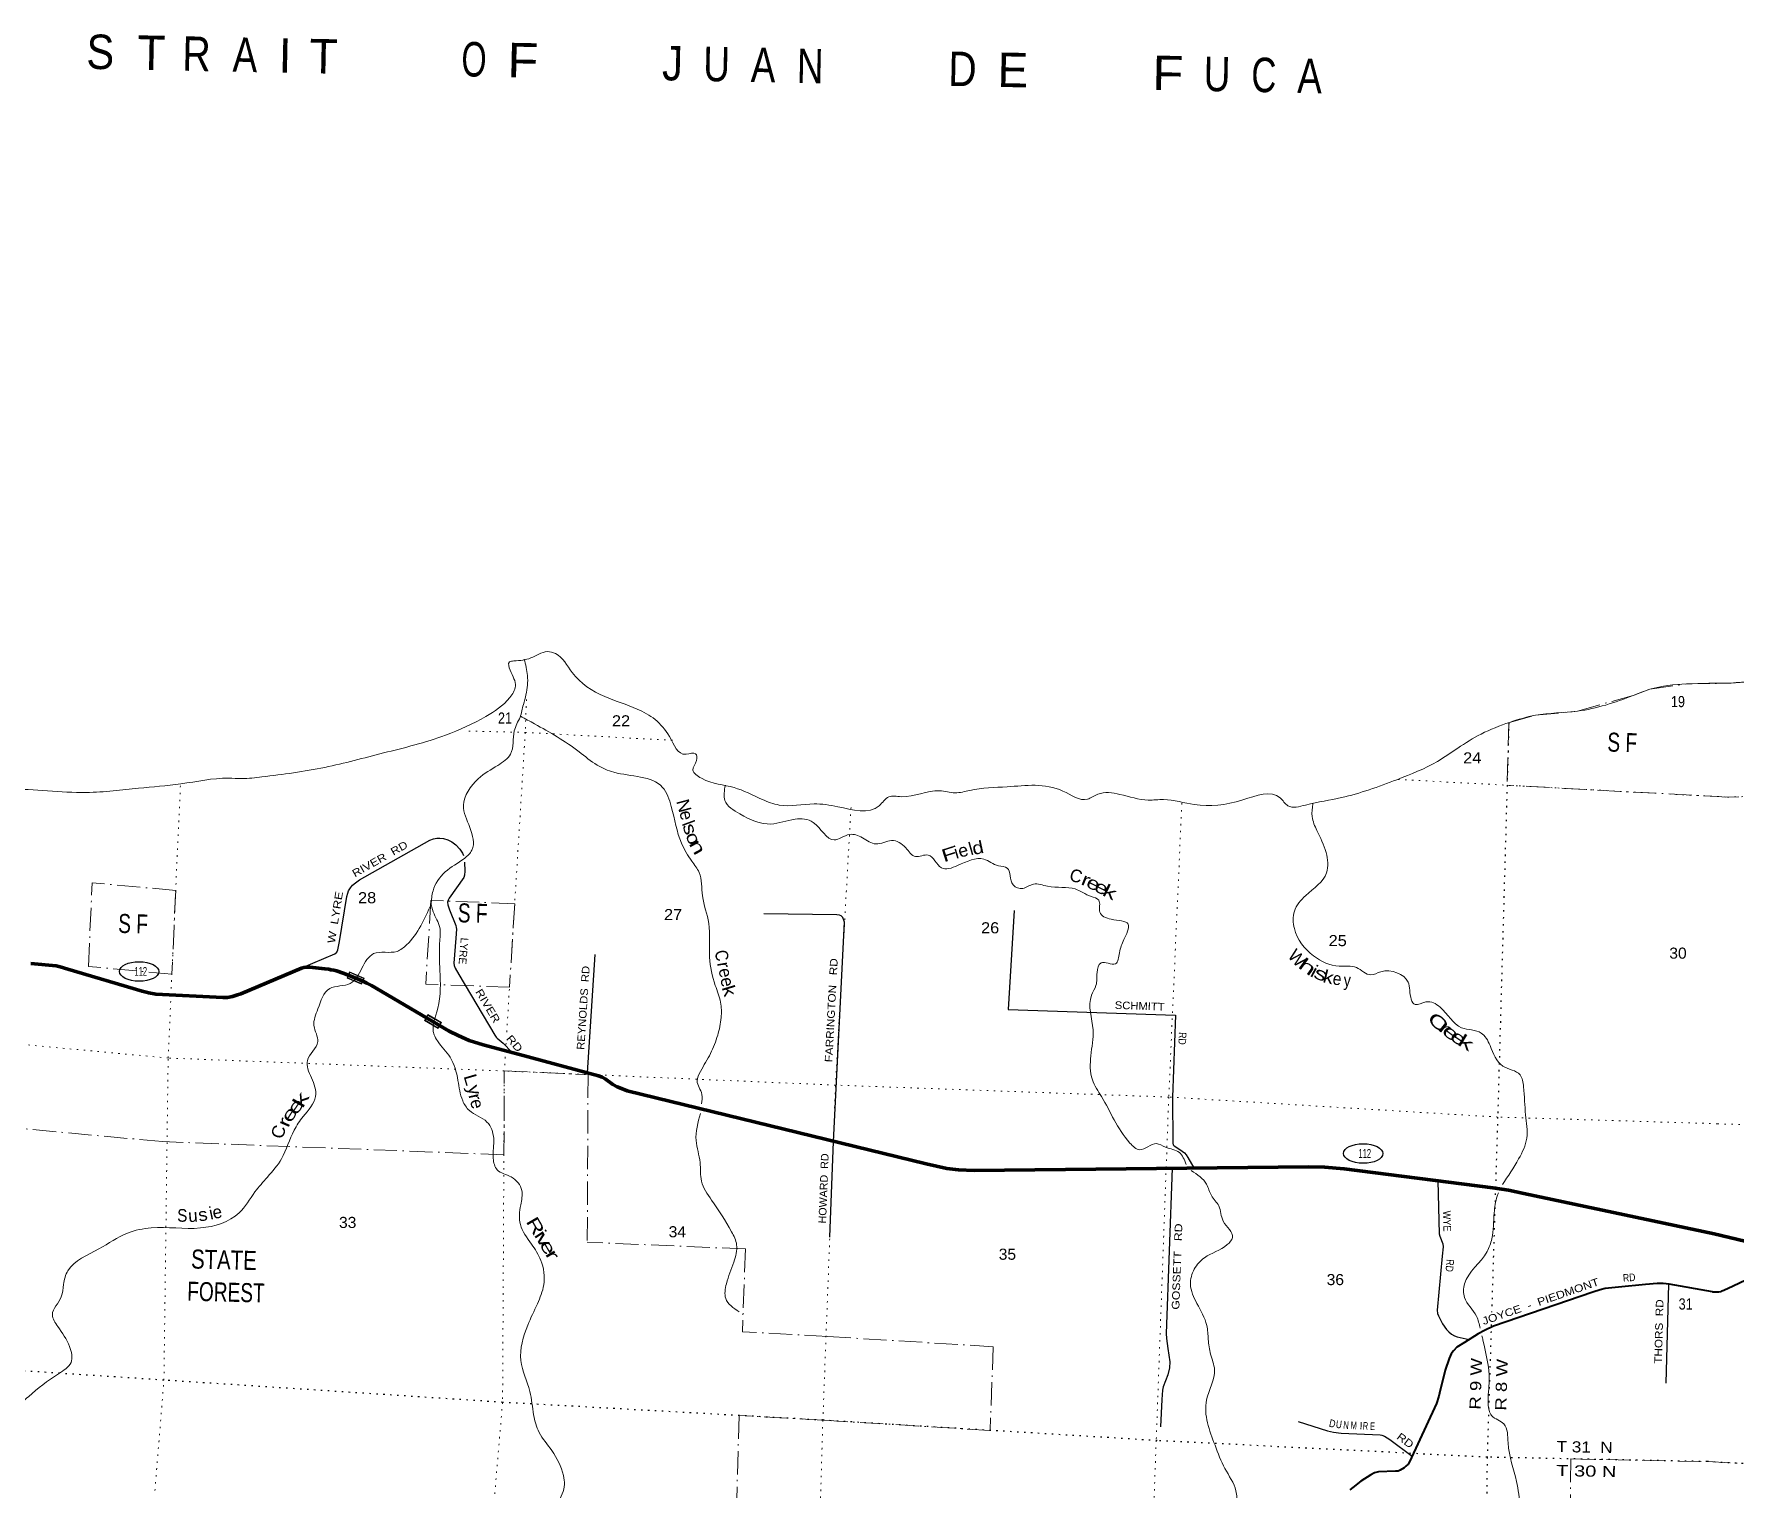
# Model space of a CAD drawing. Header units: feet. Extents: x -739708 to -488887, y 188754 to 379550.
# Drawn here: x -703016 to -676232, y 240547 to 263458 of the extents above; entities that cross this region are included whole.
import ezdxf
from ezdxf.enums import TextEntityAlignment as Align

# ---------------------------------------------------------------- set-up
doc = ezdxf.new("R2010")
doc.units = ezdxf.units.FT
doc.header["$LTSCALE"] = 73
doc.linetypes.add('DOT_DASHED', pattern=[7.7, 5, -1.2, 0.3, -1.2])
doc.linetypes.add('DOTTED', pattern=[1.5, 0.3, -1.2])
for name, color, linetype, lineweight in [('17', 7, 'Continuous', 25), ('23', 7, 'Continuous', 70), ('26', 7, 'Continuous', 40), ('29', 7, 'Continuous', 25), ('39', 7, 'Continuous', 13), ('44', 7, 'DOT_DASHED', 13), ('59', 7, 'Continuous', 13), ('6', 7, 'DOTTED', 25), ('7', 7, 'DOTTED', 13)]:
    doc.layers.add(name, color=color, linetype=linetype, lineweight=lineweight)
for name, color, linetype in [('27', 7, 'Continuous'), ('30', 7, 'Continuous'), ('41', 7, 'Continuous')]:
    doc.layers.add(name, color=color, linetype=linetype)

msp = doc.modelspace()

# ---------------------------------------------------------------- linework, layer by layer
at = {"layer": '17'}
for centre in [(-701358.74, 248685.66), (-682074.42, 245817.47)]:
    msp.add_ellipse(centre, major_axis=(309.24, -1), ratio=0.500121, dxfattribs=at)
at = {"layer": '23'}
msp.add_line((-676542.77, 244551.69), (-675187.41, 244229.17), dxfattribs=at)
msp.add_lwpolyline([(-703064.39, 248812.48), (-702666.26, 248772.65), (-702603.87, 248759.4), (-702484.3, 248723.99), (-701311.75, 248374.75), (-701207.7, 248348.97), (-701097.4, 248329.04), (-700039.93, 248276.86), (-699964.41, 248277.6), (-699887.74, 248290.69), (-699807.33, 248316.89), (-699758.71, 248335.6), (-698799.78, 248736), (-698764.82, 248748.19), (-698727.42, 248751.93), (-698669.45, 248751.93), (-698430.85, 248727.48), (-698370.25, 248720.12), (-698337.73, 248714.27), (-698293.47, 248704.78), (-698250.57, 248693.93), (-698144.64, 248659.11), (-697892.47, 248560.13), (-697770.92, 248504), (-697699.21, 248466.03), (-696476.58, 247747.14), (-696332.9, 247675.09), (-696158.99, 247598.37), (-695937.18, 247528.63), (-695367.32, 247375.79), (-694119.66, 247040.17), (-694063.69, 247021.12), (-694018.38, 246992.24), (-693894.14, 246907.14), (-693826.2, 246867.69), (-693761.22, 246839.95), (-693667.53, 246806.43), (-688958.95, 245655.48), (-688632.57, 245581.69), (-688448.12, 245559.78), (-688203.86, 245550.92), (-682935.97, 245610.09), (-682681.98, 245603.46), (-682372.18, 245576.74), (-680029.86, 245274.59), (-679784.88, 245239.97), (-679544.48, 245189.33), (-676542.77, 244551.69)], dxfattribs=at)
at = {"layer": '26'}
for points in [[(-676570.37, 243640.04), (-676506.89, 243636), (-676468.65, 243638.24), (-676435.71, 243645.29), (-676417.65, 243653.02), (-676335.54, 243689.9), (-675187.41, 244229.17)], [(-676570.37, 243640.04), (-677253.32, 243758.28), (-677345.14, 243771.71), (-677442.69, 243770.07), (-677624.84, 243753.36), (-678049.94, 243711.69), (-678260.14, 243689.93), (-678341.13, 243669.67), (-678457.99, 243633.13), (-680018.27, 243094.52), (-680161.49, 243030.53), (-680260.06, 242974.57), (-680480.09, 242839.82), (-680596.84, 242764.2), (-680653.56, 242709.72), (-680687.63, 242658.91), (-680717.83, 242586.42), (-680783.94, 242402.57), (-680871.26, 242039.56), (-680881.57, 241994.14), (-680920.92, 241877.44), (-681342.71, 240956.72), (-681367.61, 240921.29), (-681400.48, 240888.59), (-681429.87, 240864.59), (-681493.33, 240826.65), (-681522.22, 240814.26), (-681564.73, 240810.09), (-681831.45, 240799.98), (-681894.63, 240786.39), (-681953.9, 240755.21), (-682111.27, 240654.26), (-682239.19, 240557.23), (-682284.58, 240515.94)]]:
    msp.add_lwpolyline(points, dxfattribs=at)
at = {"layer": '29'}
for p, q in [((-694297.36, 247087.97), (-694175.98, 248950.86)), ((-690477.66, 244499.91), (-690421.83, 246008.09)), ((-677265.19, 243760.02), (-677306.32, 242196.99))]:
    msp.add_line(p, q, dxfattribs=at)
for points in [[(-698797.44, 248744.93), (-698277.66, 248963.38), (-698244.86, 248991.13), (-698228.76, 249026.43), (-698203.2, 249156.87), (-698089.04, 249868.08), (-698073.24, 249922.18), (-698059.21, 249958.9), (-698028.99, 250005.49), (-697997.68, 250045.32), (-697952.35, 250082.04), (-697886.5, 250127.4), (-696778.7, 250752.96), (-696720.76, 250775.47), (-696670.02, 250786.27), (-696619.3, 250786.27), (-696566.32, 250780.47), (-696496.25, 250758.19), (-696432.55, 250730.11), (-696371.04, 250682.58), (-696308.43, 250615.62), (-696264.17, 250548.65), (-696251.17, 250513.02)], [(-696231.38, 250406.5), (-696225.31, 250267.82), (-696233.94, 250203.01), (-696245.83, 250164.13), (-696473.59, 249840.1), (-696488.07, 249810.67), (-696499.49, 249779.62), (-696495.18, 249736.41), (-696470.36, 249656.62), (-696371.96, 249411.14), (-696362.41, 249379.98), (-696360.26, 249354.05), (-696368.24, 249211.1), (-696400.71, 248818.36), (-696395.88, 248779.44), (-696378.61, 248736.23), (-696319.8, 248636.03), (-695756.87, 247679.88), (-695735.29, 247649.64), (-695719.79, 247635.36), (-695624.55, 247555.56), (-695577.69, 247509.23), (-695488.27, 247408.23)], [(-687570.74, 249646.95), (-687666.07, 248084.97), (-685032.85, 247996.84), (-685078.16, 246705.77), (-685074.29, 245978.39), (-685066.44, 245956.01), (-685051.78, 245939.3), (-684961.72, 245879.87), (-684889.41, 245826.4), (-684861.35, 245798.31), (-684836.09, 245756.69), (-684743.13, 245589.79)], [(-690421.83, 246008.09), (-690246.94, 249460.77), (-690274.56, 249537.67), (-690296.15, 249563.59), (-690326.37, 249574.39), (-690365.73, 249577.83), (-691515.84, 249592.51)], [(-685081.22, 245585.99), (-685176.52, 242979.21), (-685173.3, 242900.86), (-685149.56, 242746.63), (-685122.14, 242535.73), (-685124.7, 242439.15), (-685152.91, 242328.72), (-685225.19, 242139.19), (-685236.96, 242089.19), (-685245.49, 241941.94), (-685265.5, 241510.43)], [(-680899.9, 245386.82), (-680877.23, 244551.87), (-680868.84, 244516.68), (-680819.64, 244393.94), (-680814.62, 244344.49), (-680827.71, 244200.34), (-680909.5, 243348.75), (-680904.21, 243298.93), (-680889.1, 243260.05), (-680821.99, 243131.89), (-680761.73, 243044.02), (-680722.87, 243005.14), (-680681.89, 242969.88), (-680636.52, 242944.65), (-680591.18, 242929.53), (-680403.63, 242886.64)], [(-683096.44, 241592.15), (-682633.79, 241446.05), (-682543.84, 241426), (-682421.93, 241413), (-681805.57, 241383.13), (-681779.61, 241380.64), (-681740.76, 241365.52), (-681651.55, 241313.57), (-681300.03, 241049.88)]]:
    msp.add_lwpolyline(points, dxfattribs=at)
at = {"layer": '39'}
for points in [[(-676280.83, 253229.81), (-675604.59, 253274.43), (-675260.73, 253267.36), (-674655.91, 253041.09), (-674542.88, 252919.74), (-674369.64, 252859.7), (-673738.43, 252774.1), (-673469.34, 252689.89), (-673290.26, 252690.24), (-673071.86, 252859.25), (-672401.51, 253269.11), (-672265.86, 253562.87), (-672266.88, 253928.03), (-672246.4, 254139.43), (-672196.92, 254178.76), (-672041.11, 254074.69), (-671664.97, 253871.28), (-671623.59, 254041.9), (-671621.08, 254191.13), (-671535.71, 254219.64), (-671387.28, 254137.91), (-671275.59, 254171.93), (-671243.34, 254439.57), (-670979.86, 254436.17), (-670663.37, 254455.89), (-670521.02, 254505.42), (-670477.09, 254361.28), (-670208.44, 254063.24), (-670155.38, 253888.66), (-670114.5, 253643.72), (-670322.65, 253680.28), (-670495.7, 253679.8), (-670572.85, 253723.75), (-670691.42, 253728.21), (-670752.92, 253491.42), (-670693.09, 253074.62), (-670464.3, 252722.94), (-670105.1, 252358.48), (-669736.76, 252163.3), (-669054, 251985.86), (-668087.76, 252066.87), (-667689.66, 252256.38), (-667463.17, 252360.66), (-667240.32, 252477.12), (-666821.27, 252694.45), (-666315.08, 252998.75), (-666009.6, 253186.14), (-665521.87, 253545.29), (-665172.22, 253729.75), (-665035.79, 253650.28), (-664839.53, 253486.88), (-664792.07, 253326.53), (-664875.12, 253241.5), (-664975.67, 253176.99), (-665057.14, 253011.23), (-665143.55, 252948.45), (-665185.23, 253034.03), (-665259.26, 253047.66), (-665297.72, 252840.66), (-665164.58, 252718.9), (-665062.7, 252628.04), (-665028.34, 252566.82), (-665166.91, 252442.9), (-665472.94, 252333.57), (-665483.78, 252144.47), (-665357.65, 251924), (-665174, 251809.27), (-664889.86, 251757.03), (-664692.99, 251613.79), (-664588.56, 251407.89), (-664564.8, 251195.58), (-664796.6, 250915.9), (-664910.68, 250736.69), (-664797.04, 250568.93), (-664609, 250466.21), (-664410.48, 250377.41), (-664242.85, 250331.6), (-664244.14, 250289.26), (-664314.31, 250189.79)], [(-707025.84, 253648.37), (-706695.68, 253568.2), (-706333.98, 253539.71), (-706038.39, 253466.63), (-705983.55, 253368.09), (-705988.46, 253178.32), (-705939.56, 252861.74), (-705835.13, 252575.92), (-705495.72, 252378.35), (-705359.51, 252245.16), (-705247.61, 252108.63), (-705099.92, 251958.95), (-704862.76, 251830.97), (-704266.7, 251597.81), (-703762.95, 251541.03), (-703409.76, 251555.21), (-702192.32, 251506.38), (-701766.15, 251532.62), (-701369.65, 251573.85), (-700702.14, 251641.71), (-699949.2, 251731.38), (-699741.85, 251725.47), (-699424.53, 251750.77), (-698433.54, 251902.35), (-697510.36, 252128.59), (-696530.83, 252407.78), (-695895.26, 252704.85), (-695519.68, 253001.25), (-695430.51, 253180.54), (-695513.9, 253435.46), (-695525.37, 253563.08), (-695454.24, 253579.23), (-695186.52, 253626.15), (-694928.95, 253725.9), (-694799.06, 253695.93), (-694535.95, 253395.48), (-694021.77, 253017.16), (-693511.02, 252820.77), (-693004.87, 252388.13), (-692743.04, 252107.92), (-692591.61, 252115.73), (-692577.25, 252012.28), (-692633.26, 251858.3), (-692500.93, 251729.27), (-691986.33, 251583.28), (-691543.73, 251396.92), (-691274.9, 251308.44), (-690726.15, 251325.13), (-690350.87, 251282.11), (-689697.35, 251297.84), (-689547.17, 251437.01), (-689355.63, 251439.63), (-688747.63, 251533.43), (-688502.99, 251500.19), (-688271.79, 251540.07), (-687683.31, 251596.04), (-686805.11, 251528.59), (-686418.84, 251400.4), (-686254.76, 251478.56), (-685908.21, 251476.77), (-685460.06, 251387.22), (-685219.98, 251394.53), (-684735.15, 251316.06), (-683972.73, 251389.29), (-683381.11, 251420.92), (-683260.64, 251298.29), (-682982.17, 251308.54), (-682415.63, 251425.74), (-681542.8, 251707.97), (-680903.5, 251996.85), (-680583.58, 252203.92), (-680214.68, 252427.77), (-679766.65, 252610.98), (-679361.54, 252722.68), (-678696.12, 252788.58), (-677822.6, 253034.42), (-677557.06, 253131.91), (-676979.63, 253216.48), (-676277.76, 253229.87)], [(-695290.34, 253605.89), (-695240.97, 253348.89), (-695264.11, 253046.5), (-695306.02, 252892.12), (-695353.65, 252691.44)], [(-695353.65, 252691.44), (-695448.17, 252475.93), (-695507.81, 252111.94), (-695707.78, 251933.78), (-696015.77, 251722.34), (-696248.67, 251304.7), (-696148.6, 250954.34), (-696115.27, 250597.8), (-696234.88, 250467.86), (-696536.91, 250254.23), (-696729.22, 249954.63), (-696759.03, 249745.36)], [(-695350.6, 252708.26), (-695129.7, 252588.08), (-694428.34, 252147.86), (-694143.81, 251937.71), (-693879.89, 251825.13), (-693112.71, 251587.09), (-692974.64, 251284.14), (-692814.31, 250707.8), (-692649.41, 250422.27), (-692536.9, 250247.33), (-692483.87, 249878.11), (-692384.89, 249442.93), (-692372.06, 248911.21), (-692281.5, 248466.16), (-692198.48, 248201.15), (-692189.2, 247958.44), (-692243.66, 247681.18), (-692356.94, 247393.47), (-692516.45, 247109.1), (-692568.13, 246963.08), (-692493.33, 246748.81), (-692498.51, 246600.23)], [(-692123.33, 251622.39), (-692128.8, 251379.24), (-691894.66, 251168.51), (-691404.73, 251009.08), (-691025.1, 251085.14), (-690738.77, 251034.56), (-690408.28, 250758.45), (-690169.35, 250844.58), (-689963.69, 250792.25), (-689749.58, 250695.23), (-689503.78, 250748.84), (-689282.21, 250635.45), (-689128.04, 250497.71), (-688927.7, 250520.29), (-688719.44, 250318.38), (-688464.17, 250355.55), (-688049.43, 250454.85), (-687819.44, 250351.32), (-687683.73, 250315.13), (-687588.62, 250049.77), (-687435.45, 249994.9), (-687269.73, 250062.91), (-687045.29, 250028.23), (-686611.56, 249985.56), (-686361.95, 249867.33), (-686241.14, 249809.34), (-686221.82, 249620.89), (-686044.54, 249508.76), (-685777.36, 249430.43), (-685842.64, 249187.83), (-685914.66, 248981.78), (-685977.43, 248807.8), (-686204.7, 248820.33), (-686266.59, 248670.57), (-686284.1, 248467.01), (-686354.27, 248311.42), (-686329.88, 247765.22), (-686364.89, 247358.1), (-686340.42, 246979.59), (-686196.93, 246714.87), (-685748.06, 245982.83), (-685596.73, 245877.5), (-685331.26, 245972.97), (-685190.17, 245918.44), (-684969.58, 245833.36), (-684865.46, 245645.49)], [(-682868.81, 251327.28), (-682878, 251125.76), (-682803.35, 250907.45), (-682658.85, 250559.87), (-682650.28, 250242.42), (-682979.76, 249884.1), (-683158.15, 249634.62), (-683158.03, 249361.86), (-682855.35, 248930.98), (-682452.21, 248767.96), (-682180.95, 248746.09), (-681953.34, 248632.52), (-681794.33, 248682.54), (-681367.03, 248518.84), (-681341.54, 248388.81), (-681255.03, 248164.1), (-681086.25, 248205.76), (-680861.49, 248124.6), (-680522.69, 247799.77), (-680215.39, 247716.26), (-680075.43, 247520.34), (-679873.68, 247195.37), (-679602.67, 247056.32), (-679546.97, 246870.88), (-679514.86, 246425.48), (-679495.92, 246061.27), (-679624.76, 245733.6), (-679880.04, 245327.85)], [(-696759.1, 249743.34), (-697145.12, 249105.8), (-697295.98, 249003.02), (-697664.07, 248967.04), (-697849.85, 248735.95), (-698031.9, 248496.67), (-698357.24, 248417.04), (-698542.31, 248095.01), (-698604.31, 247832.11), (-698545, 247579.89), (-698708.98, 247283.53), (-698644.44, 247008.94), (-698578.47, 246718.14), (-698773.46, 246400.44), (-698918.39, 246184.35), (-699116.22, 245733.38), (-699338.29, 245446.75), (-699534.28, 245211.91), (-699784.06, 244883.64), (-700393.34, 244644.41), (-701167.13, 244646.26), (-701545.04, 244562.07), (-701993.41, 244314.21), (-702481.56, 243970.52), (-702551.92, 243754.32), (-702585.24, 243559.29), (-702726.56, 243276.42), (-702642.6, 243092.2), (-702454.57, 242777.72), (-702431.57, 242524.52), (-702629.45, 242348.32), (-703097.98, 241989.92), (-703690.25, 241554.23), (-703991.76, 241354.73), (-704026.13, 241020.32), (-704098.32, 240864.79), (-704537.76, 240611.3)], [(-696765.83, 249779.9), (-696725.2, 249623.17), (-696623.24, 249379.84), (-696624.25, 249131.37), (-696619.74, 248702.92), (-696655.65, 248105.91), (-696713.17, 247689.33), (-696660.27, 247592.86), (-696460.11, 247334.61), (-696336.41, 246969.44), (-696261.41, 246650.1), (-696156.21, 246495.57), (-695878.7, 246313.91), (-695773.23, 246056.34), (-695780.7, 245741.37), (-695716.8, 245559.74), (-695497.17, 245448.42), (-695329.62, 245235.55), (-695348.01, 245007.77), (-695351.23, 244698.74), (-695179.09, 244390.78), (-695029.26, 244133.96), (-694984.88, 243748.83), (-695084.43, 243450.63), (-695235.79, 243113.5), (-695344.86, 242554.94), (-695201.42, 242067.98), (-695144.37, 241698.64), (-695057.68, 241423.42), (-694856.54, 241136.86), (-694675.42, 240743.78), (-694658.43, 240601.87), (-694762.06, 240307.79)], [(-692515.49, 246448.81), (-692584.35, 246022.05), (-692520.45, 245674.74), (-692498.93, 245381.17), (-692340.51, 245083.71), (-692024.23, 244583.74), (-691945.03, 244379.45), (-691991.29, 244105.99), (-692106.49, 243765.81), (-692117.05, 243531.75), (-691905.06, 243321.65)], [(-684781.83, 245548.6), (-684540.49, 245332.2), (-684464.37, 245154.26), (-684347.39, 244991.32), (-684279.58, 244750.98), (-684133.85, 244492.26), (-684214.48, 244381.42), (-684574.66, 244175.5), (-684734.37, 243996.2), (-684795.48, 243757.51), (-684693.65, 243455.59), (-684539.08, 243107.72), (-684514.83, 242888.83), (-684479.02, 242655.47), (-684415.38, 242411.21), (-684541.63, 241933.96), (-684408.46, 241221.01), (-684252.62, 240852.9), (-684078.07, 240500.42), (-684079.69, 240290.35), (-684314.66, 239987.49)], [(-679943.72, 245199.69), (-679962.57, 245147.21), (-680010.54, 244881.89), (-680047.64, 244472.81), (-680121.45, 244272.87), (-680476.65, 243761.74), (-680478.35, 243549.65), (-680289.66, 243253.33), (-680232.41, 243064.48)], [(-680202.19, 242946.24), (-680186.6, 242874.61), (-680088.66, 242245.5), (-680104.38, 241870.15), (-680050.61, 241686.79), (-679855.88, 241555.98), (-679792.23, 241257.17), (-679657.23, 240649.23), (-679585.11, 240251.18), (-679536.72, 240086.15), (-679478.21, 239836.14)]]:
    msp.add_spline(points, degree=3, dxfattribs=at)
at = {"layer": '44'}
for p, q in [((-679778.65, 252606.07), (-679806.7, 251620.07)), ((-676334.46, 251433.14), (-679806.7, 251620.07)), ((-702158.62, 248764.81), (-702099.25, 250085)), ((-700783.44, 249962.16), (-702099.25, 250085)), ((-700783.44, 249962.16), (-700842.81, 248641.97)), ((-696761.93, 249804.68), (-696843.4, 248486.85)), ((-695442.54, 249754.01), (-696761.93, 249804.68)), ((-695442.54, 249754.01), (-695524.01, 248436.17)), ((-700842.81, 248641.97), (-702158.62, 248764.81)), ((-695524.01, 248436.17), (-696843.4, 248486.85)), ((-691806.25, 244313.23), (-694299.63, 244419.99)), ((-691806.25, 244313.23), (-691855.4, 243007.99)), ((-687901.42, 242773.66), (-687951.11, 241454.23)), ((-678800.95, 241005.67), (-678816.19, 239819.45)), ((-678800.95, 241005.67), (-676654.92, 240962.88)), ((-676654.92, 240962.88), (-676095.53, 240931.93))]:
    msp.add_line(p, q, dxfattribs=at)
for points in [[(-679778.65, 252606.07), (-679766.65, 252610.98), (-679361.54, 252722.68), (-678696.12, 252788.58), (-677822.6, 253034.42), (-677557.06, 253131.91), (-676979.63, 253216.48), (-676280.08, 253229.83)], [(-676280.08, 253229.83), (-675854.59, 253258.34), (-675392.4, 253283.57), (-675148.71, 253249.93), (-674972.23, 253207.89), (-674736.94, 253098.59), (-674652.9, 253031.33), (-674585.68, 252964.07), (-674493.24, 252896.8), (-674388.6, 252863.67)], [(-674388.6, 252863.67), (-674469.38, 251491.97), (-676334.46, 251433.14)], [(-695612.42, 245797.61), (-695605.48, 247118.32), (-694285.75, 247061.82), (-694299.63, 244419.99)], [(-695612.42, 245797.61), (-700988.93, 246004.13), (-703520.52, 246240.47)], [(-687901.42, 242773.66), (-690509.95, 242933.02), (-691855.4, 243007.99)], [(-691905.32, 241688.72), (-691944.28, 240368.85), (-691948.67, 240220.24)], [(-687951.11, 241454.23), (-690586.91, 241615.26), (-691905.32, 241688.72)]]:
    msp.add_lwpolyline(points, dxfattribs=at)
at = {"layer": '59'}
for points in [[(-698042.54, 248678.91), (-697812.67, 248580.63), (-697853.94, 248484.08), (-698083.8, 248582.36)], [(-698038.32, 248668.4), (-697823.16, 248576.41), (-697858.15, 248494.58), (-698073.3, 248586.57)], [(-696811, 248005.3), (-696594.98, 247879.47), (-696647.82, 247788.74), (-696863.85, 247914.57)], [(-696808.11, 247994.35), (-696605.92, 247876.58), (-696650.7, 247799.68), (-696852.9, 247917.45)]]:
    msp.add_lwpolyline(points, close=True, dxfattribs=at)
at = {"layer": '6'}
for points in [[(-679778.63, 252606.87), (-679955.43, 246391.56), (-680050.23, 243317.69)], [(-680056.25, 243122.32), (-680120.72, 241031.99), (-680135.78, 239859.56)], [(-676654.92, 240962.88), (-680120.72, 241031.99), (-685318.72, 241293.41), (-690586.91, 241615.26), (-695632.9, 241896.42), (-700968.58, 242246.45), (-706298.22, 242596.31), (-707375.63, 242629.5)], [(-668227.11, 240586.02), (-669396.02, 240617.09), (-674777.13, 240858.99), (-676654.92, 240962.88)]]:
    msp.add_lwpolyline(points, dxfattribs=at)
at = {"layer": '7'}
msp.add_line((-681524.38, 251712.54), (-676334.46, 251433.14), dxfattribs=at)
for points in [[(-695256.69, 252973.55), (-695275.7, 252452.83), (-695568.49, 247716.73)], [(-696165.85, 252472.91), (-695275.7, 252452.83), (-692955.88, 252327.94)], [(-701109.95, 240507.55), (-700968.58, 242246.45), (-700902.18, 247321.77), (-700707.93, 251641.12)], [(-690143.38, 251271.12), (-690388.55, 246882.8), (-690586.91, 241615.26), (-690629.24, 240181.29)], [(-684930.99, 251338), (-685137.2, 246706.9), (-685334.75, 241295.89), (-685381.7, 240019.76)], [(-676334.46, 251433.14), (-674469.38, 251491.97), (-669277.1, 251395.33), (-664570.12, 251302.22)], [(-676490.25, 246286.74), (-679955.43, 246391.56), (-685137.2, 246706.9), (-690386.1, 246894.85), (-695605.48, 247118.32), (-700902.18, 247321.77), (-706103.94, 247807.39), (-707209.69, 247873.08)], [(-695578.37, 247556.86), (-695605.48, 247118.32), (-695632.9, 241896.42), (-695765.95, 240340.58)], [(-676490.25, 246286.74), (-674615.03, 246213.56), (-669345.18, 246087.08), (-664083.49, 245956.74), (-658733.8, 246074.74), (-653420.02, 246003.84), (-648804.17, 245874.67)]]:
    msp.add_lwpolyline(points, dxfattribs=at)

# ---------------------------------------------------------------- texts
at = {"layer": '17', "width": 0.55}
for p in [(-701332.7, 248617.35), (-682048.38, 245749.16)]:
    msp.add_text('112', height=140, dxfattribs=at).set_placement(p, align=Align.CENTER)
at = {"layer": '27'}
for s, rotation, width, p in [('JOYCE  -  PIEDMONT', 19.045, 1.2, (-680175.72, 243114.15)), ('RD', 4.68, 0.85, (-677977.03, 243795.28))]:
    msp.add_text(s, height=120, rotation=rotation, dxfattribs=dict(at, width=width)).set_placement(p)
at = {"layer": '30'}
for s, rotation, width, p in [('RIVER  RD', 29.453, 1.2, (-697959.87, 250166.83)), ('W  LYRE', 80.881, 1.25, (-698276.69, 249122.09)), ('FARRINGTON   RD', 86.991, 1.15, (-690437.88, 247252.48)), ('REYNOLDS  RD', 86.272, 1.1, (-694346.17, 247448.55)), ('RIVER ', 300.487, 1.2, (-696065.93, 248366.36)), ('SCHMITT ', 357.947, 1.1, (-685989.57, 248097.13)), ('RD', 310.487, 1.25, (-695585.18, 247622.87)), ('RD', 267.44, 0.85, (-684977.51, 247731.57)), ('HOWARD  RD', 87.829, 1.05, (-690537.01, 244713.55)), ('WYE', 271.555, 0.9, (-680817.05, 244914.55)), ('GOSSETT   RD', 87.906, 1.2, (-684971.85, 243355.04)), ('RD', 264.514, 0.85, (-680759.38, 244154.57)), ('THORS  RD', 88.493, 1.15, (-677368.27, 242503.76)), ('RD', 323.125, 1.2, (-681557.54, 241330.56))]:
    msp.add_text(s, height=120, rotation=rotation, dxfattribs=dict(at, width=width)).set_placement(p)
msp.add_text('LYRE', height=120, rotation=265.274, dxfattribs=at).set_placement((-696290.57, 249222.02))
for s, rotation, width, p in [('D', 347.434, 0.85, (-682572.34, 241504.3)), ('U', 352.913, 0.8, (-682463.99, 241490.31)), ('N', 355.226, 0.75, (-682348.67, 241479.5)), ('M', 357.226, 0.7, (-682224.85, 241474.05)), ('R', 357.226, 0.7, (-682040.33, 241466.16)), ('E', 357.226, 0.75, (-681928.73, 241460.65))]:
    msp.add_text(s, height=120, rotation=rotation, dxfattribs=dict(at, width=width)).set_placement(p, align=Align.CENTER)
msp.add_text('I', height=120, rotation=357.226, dxfattribs=at).set_placement((-682109.88, 241469.01), align=Align.CENTER)
at = {"layer": '41'}
for s, height, rotation, width, p in [('S', 542.9, 358.865, 0.9, (-702193.29, 262909.78)), ('R', 542.9, 358.867, 0.85, (-700682.69, 262879.35)), ('A', 542.8, 358.857, 0.8, (-699889.92, 262863.7)), ('O', 542.9, 358.867, 0.7, (-696285.13, 262792.23)), ('F', 542.9, 358.868, 1.1, (-695560.76, 262777.87)), ('J', 542.9, 358.866, 0.9, (-693122.67, 262729.55)), ('U', 542.8, 358.867, 0.8, (-692475.21, 262716.72)), ('A', 542.9, 358.863, 0.8, (-691725.22, 262701.84)), ('N', 542.8, 358.864, 0.8, (-691000.82, 262687.52)), ('D', 542.9, 358.865, 0.85, (-688614.04, 262640.2)), ('F', 542.8, 358.862, 1.1, (-685400.27, 262576.55)), ('U', 542.9, 358.867, 0.8, (-684590.41, 262560.46)), ('C', 542.8, 358.865, 0.75, (-683840.38, 262545.62)), ('A', 542.9, 358.867, 0.8, (-683116.01, 262531.24))]:
    msp.add_text(s, height=height, rotation=rotation, dxfattribs=dict(at, width=width)).set_placement(p)
for s, height, rotation, p in [('T', 542.9, 358.868, (-701391.6, 262894.58)), ('I', 542.9, 358.868, (-699165.55, 262849.32)), ('T', 542.8, 358.864, (-698680.46, 262839.72)), ('E', 542.8, 358.865, (-687838.34, 262624.86))]:
    msp.add_text(s, height=height, rotation=rotation, dxfattribs=at).set_placement(p)
for s, rotation, width, p in [('N', 284.91, 1.05, (-692871.55, 251271.83)), ('s', 286.08, 1.3, (-692774.41, 250904.77)), ('o', 292.491, 1.25, (-692719.99, 250746.72)), ('n', 298.903, 1.55, (-692648.32, 250599.97)), ('d', 12.036, 1.2, (-688124.64, 250539.29)), ('F', 17.657, 1.45, (-688567.73, 250441.31)), ('e', 15.143, 1.05, (-688352.12, 250497.64)), ('r', 338.15, 1.4, (-686476.69, 250040.07)), ('e', 334.158, 1.35, (-686365.59, 249985.07)), ('e', 334.22, 1.35, (-686238.12, 249919.51)), ('k', 334.22, 1.55, (-686107.48, 249847.84)), ('C', 280.064, 0.9, (-692276.31, 248919.33)), ('r', 280.064, 1.05, (-692245.68, 248772.58)), ('h', 324.49, 1.75, (-683008.84, 248679.78)), ('i', 331.61, 1.25, (-682890.81, 248601.57)), ('s', 337.397, 1.5, (-682778.61, 248556.15)), ('k', 346.462, 1.2, (-682644.66, 248501.12)), ('e', 352.25, 0.9, (-682496.25, 248473.5)), ('y', 357.08, 0.85, (-682329.4, 248450.31)), ('k', 286.803, 1.25, (-692157.84, 248353.64)), ('C', 318.733, 1.65, (-680960.08, 247812.88)), ('r', 320.731, 2, (-680844.55, 247720.29)), ('e', 323.144, 1.7, (-680750.21, 247641.76)), ('e', 326.18, 1.6, (-680626.58, 247558.95)), ('k', 329.075, 1.7, (-680505.84, 247481)), ('L', 286.018, 1.15, (-696225.37, 246955.23)), ('k', 59.935, 1.7, (-698727.08, 246615.86)), ('y', 285.729, 1.15, (-696170.04, 246793.15)), ('r', 283.003, 1.15, (-696160.7, 246688.36)), ('e', 57.627, 1.55, (-698912.33, 246382.41)), ('e', 55.367, 1.65, (-698816.66, 246504.17)), ('C', 72.581, 1.05, (-699069.62, 246129.25)), ('r', 66.78, 1.45, (-698983.75, 246272.97)), ('S', 359.436, 0.9, (-700680.46, 244742.34)), ('s', 8.142, 1.1, (-700342.82, 244757.47)), ('R', 300.077, 1.45, (-695200.86, 244626.11)), ('i', 303.148, 1.4, (-695119.3, 244493.94)), ('v', 300.471, 1.6, (-695067.56, 244404.34)), ('e', 300.471, 1.5, (-695002.08, 244290.93)), ('r', 300.05, 1.65, (-694931.31, 244172.98))]:
    msp.add_text(s, height=200, rotation=rotation, dxfattribs=dict(at, width=width)).set_placement(p, align=Align.CENTER)
for s, rotation, p in [('e', 282.269, (-692831.88, 251127.13)), ('l', 290.269, (-692800.61, 250989.72)), ('l', 15.909, (-688227.45, 250524.02)), ('i', 16.143, (-688458.61, 250468.32)), ('C', 345.699, (-686621.85, 250095.74)), ('W', 312.444, (-683189.51, 248830.52)), ('e', 282.938, (-692216.8, 248644.22)), ('e', 282.691, (-692189.11, 248499.79)), ('e', 283.597, (-696130.11, 246577.94)), ('u', 4.523, (-700504.79, 244739.57)), ('i', 11.789, (-700205.69, 244780.23)), ('e', 11.427, (-700110.65, 244798.79))]:
    msp.add_text(s, height=200, rotation=rotation, dxfattribs=at).set_placement(p, align=Align.CENTER)
at = {"layer": '44'}
for s, width, p in [('S F', 0.75, (-677995.55, 252144.86)), ('S F', 0.75, (-696107.43, 249455.22)), ('S F', 0.75, (-701457.99, 249288.08)), ('STATE', 0.8, (-700026.92, 243993.35)), ('FOREST', 0.75, (-699994.4, 243483.59))]:
    msp.add_text(s, height=300, rotation=358.583, dxfattribs=dict(at, width=width)).set_placement(p, align=Align.CENTER)
at = {"layer": '6'}
for s, rotation, width, p in [('R 9 W', 88.234, 1.25, (-680225.68, 241778.93)), ('R 8 W', 88.234, 1.25, (-679821.06, 241763.92)), ('T 31  N', 358.858, 1.15, (-679027.69, 241113.95)), ('T 30 N', 358.858, 1.35, (-679033.69, 240735.99))]:
    msp.add_text(s, height=175, rotation=rotation, dxfattribs=dict(at, width=width)).set_placement(p)
at = {"layer": '7'}
for s, width, p in [('19', 0.85, (-677225.36, 252851.27)), ('21', 0.85, (-695705.47, 252591.89)), ('22', 1.1, (-693910.16, 252548.09)), ('24', 1.1, (-680499.11, 251963.84)), ('28', 1.1, (-697910.57, 249760.93)), ('27', 1.1, (-693089.76, 249494.77)), ('26', 1.1, (-688094.55, 249286.71)), ('25', 1.1, (-682618.64, 249084.77)), ('30', 1.05, (-677250.9, 248887.21)), ('33', 1.05, (-698210.08, 244643.98)), ('34', 1.05, (-693016.31, 244497.32)), ('35', 1.05, (-687816.34, 244143.35)), ('36', 1.05, (-682649.43, 243743.22)), ('31', 0.85, (-677103.97, 243359.11))]:
    msp.add_text(s, height=175, dxfattribs=dict(at, width=width)).set_placement(p)

doc.saveas('drawing.dxf')
